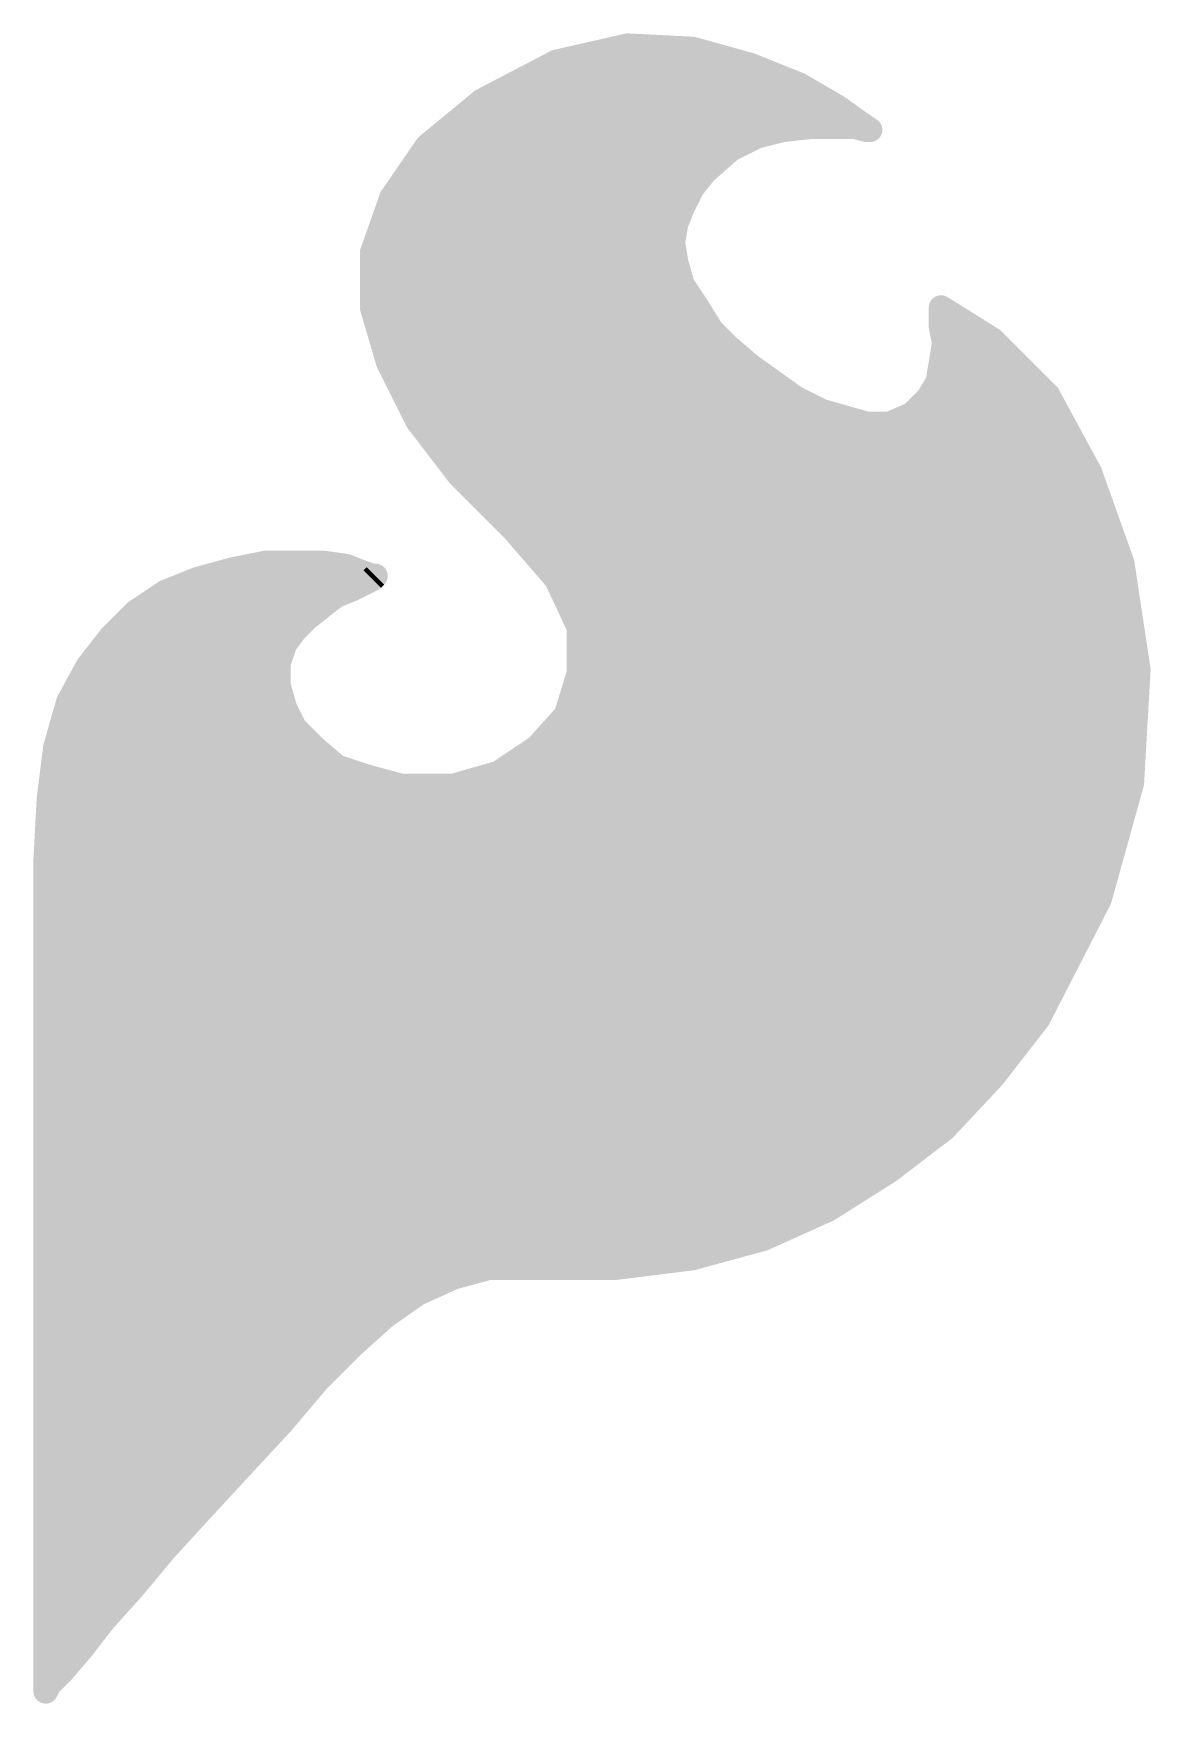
# Model space of a CAD drawing. Extents: x -52 to 61, y -28 to 22.
# Drawn here: x -12.39 to -8.93, y -2.31 to 2.86 of the extents above; entities that cross this region are included whole.
import ezdxf

# ---------------------------------------------------------------- set-up
doc = ezdxf.new("R2010")
doc.units = 0
doc.layers.add('21', color=53, linetype='CONTINUOUS')

msp = doc.modelspace()

# ---------------------------------------------------------------- linework, layer by layer
at = {"layer": '21', "const_width": 0.0762}
for points in [[(-10.55, 2.82), (-10.77, 2.77)], [(-10.5526, 2.8194), (-10.538, 2.8194)], [(-10.35, 2.81), (-10.55, 2.82)], [(-10.17, 2.76), (-10.35, 2.81)], [(-10.77, 2.77), (-11, 2.65)], [(-10.02, 2.7), (-10.17, 2.76)], [(-10.8214, 2.7432), (-10.128, 2.7432)], [(-9.9, 2.63), (-10.02, 2.7)], [(-11, 2.65), (-11.17, 2.51)], [(-10.9674, 2.667), (-9.9634, 2.667)], [(-9.83, 2.58), (-9.9, 2.63)], [(-11.0719, 2.5908), (-9.8451, 2.5908)], [(-10.15, 2.54), (-10.07, 2.56)], [(-10.07, 2.56), (-9.98, 2.57)], [(-9.98, 2.57), (-9.85, 2.57)], [(-9.85, 2.57), (-9.81, 2.56)], [(-9.8, 2.56), (-9.83, 2.58)], [(-9.81, 2.56), (-9.8, 2.56)], [(-11.17, 2.51), (-11.28, 2.35)], [(-11.1644, 2.5146), (-10.2008, 2.5146)], [(-10.31, 2.43), (-10.23, 2.5)], [(-10.23, 2.5), (-10.15, 2.54)], [(-11.2192, 2.4384), (-10.3004, 2.4384)], [(-10.35, 2.38), (-10.31, 2.43)], [(-11.28, 2.35), (-11.34, 2.18)], [(-11.2716, 2.3622), (-10.3589, 2.3622)], [(-10.38, 2.32), (-10.35, 2.38)], [(-10.4, 2.27), (-10.38, 2.32)], [(-11.3026, 2.286), (-10.3936, 2.286)], [(-10.41, 2.21), (-10.4, 2.27)], [(-11.3295, 2.2098), (-10.41, 2.2098)], [(-10.4, 2.15), (-10.41, 2.21)], [(-11.34, 2.18), (-11.34, 2.01)], [(-11.34, 2.1336), (-10.3953, 2.1336)], [(-10.38, 2.08), (-10.4, 2.15)], [(-11.34, 2.0574), (-10.3649, 2.0574)], [(-10.34, 2.02), (-10.38, 2.08)], [(-11.34, 2.01), (-11.29, 1.84)], [(-11.3315, 1.9812), (-10.3158, 1.9812)], [(-10.29, 1.94), (-10.34, 2.02)], [(-9.42, 1.91), (-9.58, 2.01)], [(-9.58, 2.01), (-9.58, 2)], [(-9.58, 2), (-9.58, 1.95)], [(-9.58, 1.9812), (-9.5339, 1.9812)], [(-10.24, 1.89), (-10.29, 1.94)], [(-9.58, 1.95), (-9.57, 1.9)], [(-11.3091, 1.905), (-10.255, 1.905)], [(-10.17, 1.83), (-10.24, 1.89)], [(-9.57, 1.9), (-9.58, 1.84)], [(-9.571, 1.905), (-9.415, 1.905)], [(-9.25, 1.74), (-9.42, 1.91)], [(-11.29, 1.84), (-11.2, 1.66)], [(-11.2844, 1.8288), (-10.1683, 1.8288)], [(-10.1, 1.78), (-10.17, 1.83)], [(-9.58, 1.84), (-9.59, 1.78)], [(-9.5819, 1.8288), (-9.3388, 1.8288)], [(-10.03, 1.73), (-10.1, 1.78)], [(-9.59, 1.78), (-9.62, 1.73)], [(-11.2463, 1.7526), (-10.0616, 1.7526)], [(-9.95, 1.69), (-10.03, 1.73)], [(-9.62, 1.73), (-9.67, 1.68)], [(-9.6064, 1.7526), (-9.2626, 1.7526)], [(-9.12, 1.5), (-9.25, 1.74)], [(-11.2082, 1.6764), (-9.9024, 1.6764)], [(-9.88, 1.67), (-9.95, 1.69)], [(-9.81, 1.65), (-9.88, 1.67)], [(-9.67, 1.68), (-9.74, 1.65)], [(-9.6784, 1.6764), (-9.2156, 1.6764)], [(-11.2, 1.66), (-11.07, 1.49)], [(-9.74, 1.65), (-9.81, 1.65)], [(-11.1543, 1.6002), (-9.1743, 1.6002)], [(-11.096, 1.524), (-9.133, 1.524)], [(-11.07, 1.49), (-10.9, 1.32)], [(-9.02, 1.22), (-9.12, 1.5)], [(-11.0278, 1.4478), (-9.1014, 1.4478)], [(-10.9516, 1.3716), (-9.0741, 1.3716)], [(-10.9, 1.32), (-10.77, 1.17)], [(-10.8787, 1.2954), (-9.0469, 1.2954)], [(-11.67, 1.22), (-11.77, 1.2)], [(-11.674, 1.2192), (-11.4844, 1.2192)], [(-11.49, 1.22), (-11.67, 1.22)], [(-11.42, 1.21), (-11.49, 1.22)], [(-11.37, 1.19), (-11.42, 1.21)], [(-10.8126, 1.2192), (-9.0199, 1.2192)], [(-8.97, 0.89), (-9.02, 1.22)], [(-11.88, 1.17), (-11.98, 1.13)], [(-11.77, 1.2), (-11.88, 1.17)], [(-11.4, 1.14), (-11.36, 1.16)], [(-11.34, 1.18), (-11.37, 1.19)], [(-11.36, 1.16), (-11.34, 1.17)], [(-11.34, 1.17), (-11.33, 1.18)], [(-11.33, 1.18), (-11.34, 1.18)], [(-10.77, 1.17), (-10.7, 1.02)], [(-11.98, 1.13), (-12.07, 1.07)], [(-11.9475, 1.143), (-11.394, 1.143)], [(-11.49, 1.09), (-11.45, 1.12)], [(-11.45, 1.12), (-11.4, 1.14)], [(-10.7574, 1.143), (-9.0083, 1.143)], [(-12.07, 1.07), (-12.15, 0.99)], [(-12.0732, 1.0668), (-11.519, 1.0668)], [(-11.58, 1.01), (-11.54, 1.05)], [(-11.54, 1.05), (-11.49, 1.09)], [(-10.7218, 1.0668), (-8.9968, 1.0668)], [(-11.61, 0.97), (-11.58, 1.01)], [(-10.7, 1.02), (-10.7, 0.88)], [(-12.15, 0.99), (-12.22, 0.9)], [(-12.1494, 0.9906), (-11.5945, 0.9906)], [(-11.63, 0.91), (-11.61, 0.97)], [(-10.7, 0.9906), (-8.9852, 0.9906)], [(-12.22, 0.9), (-12.28, 0.79)], [(-12.2088, 0.9144), (-11.6285, 0.9144)], [(-11.63, 0.84), (-11.63, 0.91)], [(-10.7, 0.9144), (-8.9737, 0.9144)], [(-10.7, 0.88), (-10.74, 0.75)], [(-8.99, 0.54), (-8.97, 0.89)], [(-12.28, 0.79), (-12.32, 0.65)], [(-12.2537, 0.8382), (-11.6295, 0.8382)], [(-11.61, 0.77), (-11.63, 0.84)], [(-10.7129, 0.8382), (-8.973, 0.8382)], [(-12.288, 0.762), (-11.606, 0.762)], [(-11.58, 0.71), (-11.61, 0.77)], [(-10.74, 0.75), (-10.83, 0.65)], [(-10.7363, 0.762), (-8.9773, 0.762)], [(-12.3098, 0.6858), (-11.5558, 0.6858)], [(-11.52, 0.65), (-11.58, 0.71)], [(-10.7978, 0.6858), (-8.9817, 0.6858)], [(-12.32, 0.65), (-12.34, 0.49)], [(-11.45, 0.59), (-11.52, 0.65)], [(-10.83, 0.65), (-10.95, 0.57)], [(-12.3251, 0.6096), (-11.4729, 0.6096)], [(-11.36, 0.56), (-11.45, 0.59)], [(-10.8906, 0.6096), (-8.986, 0.6096)], [(-12.3346, 0.5334), (-11.2625, 0.5334)], [(-11.25, 0.53), (-11.36, 0.56)], [(-10.95, 0.57), (-11.09, 0.53)], [(-11.0781, 0.5334), (-8.9918, 0.5334)], [(-9.09, 0.18), (-8.99, 0.54)], [(-12.34, 0.49), (-12.35, 0.3)], [(-11.09, 0.53), (-11.25, 0.53)], [(-12.3417, 0.4572), (-9.013, 0.4572)], [(-12.3457, 0.381), (-9.0342, 0.381)], [(-12.35, 0.3), (-12.35, -2.27)], [(-12.3497, 0.3048), (-9.0553, 0.3048)], [(-12.35, 0.2286), (-9.0765, 0.2286)], [(-9.28, -0.19), (-9.09, 0.18)], [(-12.35, 0.1524), (-9.1042, 0.1524)], [(-12.35, 0.0762), (-9.1433, 0.0762)], [(-12.35, 0), (-9.1824, 0)], [(-12.35, -0.0762), (-9.2216, -0.0762)], [(-12.35, -0.1524), (-9.2607, -0.1524)], [(-9.42, -0.37), (-9.28, -0.19)], [(-12.35, -0.2286), (-9.31, -0.2286)], [(-12.35, -0.3048), (-9.3693, -0.3048)], [(-12.35, -0.381), (-9.4303, -0.381)], [(-9.57, -0.53), (-9.42, -0.37)], [(-12.35, -0.4572), (-9.5018, -0.4572)], [(-12.35, -0.5334), (-9.5744, -0.5334)], [(-9.74, -0.66), (-9.57, -0.53)], [(-12.35, -0.6096), (-9.6741, -0.6096)], [(-12.35, -0.6858), (-9.7809, -0.6858)], [(-9.93, -0.78), (-9.74, -0.66)], [(-12.35, -0.762), (-9.9015, -0.762)], [(-10.13, -0.87), (-9.93, -0.78)], [(-12.35, -0.8382), (-10.0593, -0.8382)], [(-12.35, -0.9144), (-10.2928, -0.9144)], [(-10.35, -0.93), (-10.13, -0.87)], [(-11.09, -0.99), (-10.98, -0.96)], [(-10.98, -0.96), (-10.59, -0.96)], [(-10.59, -0.96), (-10.35, -0.93)], [(-12.35, -0.9906), (-11.0913, -0.9906)], [(-11.2, -1.04), (-11.09, -0.99)], [(-12.35, -1.0668), (-11.2383, -1.0668)], [(-11.3, -1.11), (-11.2, -1.04)], [(-11.4, -1.2), (-11.3, -1.11)], [(-12.35, -1.143), (-11.3367, -1.143)], [(-12.35, -1.2192), (-11.4192, -1.2192)], [(-11.51, -1.31), (-11.4, -1.2)], [(-12.35, -1.2954), (-11.4954, -1.2954)], [(-11.62, -1.44), (-11.51, -1.31)], [(-12.35, -1.3716), (-11.5621, -1.3716)], [(-12.35, -1.4478), (-11.6272, -1.4478)], [(-11.75, -1.58), (-11.62, -1.44)], [(-12.35, -1.524), (-11.698, -1.524)], [(-11.87, -1.71), (-11.75, -1.58)], [(-12.35, -1.6002), (-11.7686, -1.6002)], [(-12.35, -1.6764), (-11.839, -1.6764)], [(-11.98, -1.83), (-11.87, -1.71)], [(-12.35, -1.7526), (-11.9091, -1.7526)], [(-12.35, -1.8288), (-11.9789, -1.8288)], [(-12.08, -1.95), (-11.98, -1.83)], [(-12.35, -1.905), (-12.0425, -1.905)], [(-12.35, -1.9812), (-12.1081, -1.9812)], [(-12.17, -2.05), (-12.08, -1.95)], [(-12.24, -2.14), (-12.17, -2.05)], [(-12.35, -2.0574), (-12.1758, -2.0574)], [(-12.35, -2.1336), (-12.235, -2.1336)], [(-12.3, -2.21), (-12.24, -2.14)], [(-12.35, -2.2098), (-12.2998, -2.2098)], [(-12.35, -2.27), (-12.34, -2.25)], [(-12.34, -2.25), (-12.3, -2.21)]]:
    msp.add_lwpolyline(points, dxfattribs=at)
at = {"layer": '21', "const_width": 0.0381}
for points in [[(-10.5526, 2.8385, 1), (-10.5526, 2.8004)], [(-10.549, 2.839, 1), (-10.551, 2.801)], [(-10.5458, 2.8014, 1), (-10.5542, 2.8386)], [(-10.538, 2.8004, 1), (-10.538, 2.8385)], [(-10.3449, 2.8284, 1), (-10.3551, 2.7916)], [(-10.351, 2.791, 1), (-10.349, 2.829)], [(-10.7742, 2.7886, 1), (-10.7658, 2.7514)], [(-10.7612, 2.7531, 1), (-10.7788, 2.7869)], [(-10.1629, 2.7777, 1), (-10.1771, 2.7423)], [(-10.1751, 2.7416, 1), (-10.1649, 2.7784)], [(-10.8214, 2.7623, 1), (-10.8214, 2.7242)], [(-10.128, 2.7242, 1), (-10.128, 2.7623)], [(-10.0104, 2.7165, 1), (-10.0296, 2.6835)], [(-10.9879, 2.6353, 1), (-11.0121, 2.6647)], [(-10.9674, 2.6861, 1), (-10.9674, 2.648)], [(-10.0271, 2.6823, 1), (-10.0129, 2.7177)], [(-9.9634, 2.648, 1), (-9.9634, 2.6861)], [(-11.0088, 2.6669, 1), (-10.9912, 2.6331)], [(-9.8889, 2.6455, 1), (-9.9111, 2.6145)], [(-9.9096, 2.6135, 1), (-9.8904, 2.6465)], [(-11.0719, 2.6099, 1), (-11.0719, 2.5718)], [(-10.0721, 2.5789, 1), (-10.0679, 2.5411)], [(-10.0654, 2.5415, 1), (-10.0746, 2.5785)], [(-9.98, 2.5891, 1), (-9.98, 2.551)], [(-9.9779, 2.5511, 1), (-9.9821, 2.5889)], [(-9.8454, 2.5885, 1), (-9.8546, 2.5515)], [(-9.85, 2.551, 1), (-9.85, 2.5891)], [(-9.8194, 2.5959, 1), (-9.8406, 2.5641)], [(-9.8451, 2.5718, 1), (-9.8451, 2.6099)], [(-9.8411, 2.5645, 1), (-9.8189, 2.5955)], [(-9.81, 2.5791, 1), (-9.81, 2.541)], [(-9.8146, 2.5415, 1), (-9.8054, 2.5785)], [(-9.8106, 2.5441, 1), (-9.7894, 2.5759)], [(-9.8, 2.541, 1), (-9.8, 2.5791)], [(-11.1821, 2.5247, 1), (-11.1579, 2.4953)], [(-11.1543, 2.4992, 1), (-11.1857, 2.5208)], [(-11.1644, 2.5337, 1), (-11.1644, 2.4956)], [(-10.2385, 2.517, 1), (-10.2215, 2.483)], [(-10.2175, 2.4857, 1), (-10.2425, 2.5143)], [(-10.2008, 2.4956, 1), (-10.2008, 2.5337)], [(-10.1546, 2.5585, 1), (-10.1454, 2.5215)], [(-10.1415, 2.523, 1), (-10.1585, 2.557)], [(-11.2192, 2.4575, 1), (-11.2192, 2.4194)], [(-10.3225, 2.4443, 1), (-10.2975, 2.4157)], [(-10.2951, 2.4181, 1), (-10.3249, 2.4419)], [(-10.3004, 2.4194, 1), (-10.3004, 2.4575)], [(-11.2957, 2.3608, 1), (-11.2643, 2.3392)], [(-11.262, 2.3437, 1), (-11.298, 2.3563)], [(-11.2716, 2.3813, 1), (-11.2716, 2.3432)], [(-10.3649, 2.3919, 1), (-10.3351, 2.3681)], [(-10.333, 2.3715, 1), (-10.367, 2.3885)], [(-10.3589, 2.3432, 1), (-10.3589, 2.3813)], [(-10.397, 2.3285, 1), (-10.363, 2.3115)], [(-10.3623, 2.3129, 1), (-10.3977, 2.3271)], [(-11.3026, 2.3051, 1), (-11.3026, 2.267)], [(-10.4177, 2.2771, 1), (-10.3823, 2.2629)], [(-10.3812, 2.2669, 1), (-10.4188, 2.2731)], [(-10.3936, 2.267, 1), (-10.3936, 2.3051)], [(-11.3295, 2.2288, 1), (-11.3295, 2.1907)], [(-10.3912, 2.2131, 1), (-10.4288, 2.2069)], [(-10.4288, 2.2131, 1), (-10.3912, 2.2069)], [(-10.41, 2.1907, 1), (-10.41, 2.2288)], [(-11.358, 2.1863, 1), (-11.322, 2.1737)], [(-11.34, 2.1526, 1), (-11.34, 2.1145)], [(-11.3209, 2.18, 1), (-11.359, 2.18)], [(-10.3817, 2.1552, 1), (-10.4183, 2.1448)], [(-10.4188, 2.1469, 1), (-10.3812, 2.1531)], [(-10.3953, 2.1145, 1), (-10.3953, 2.1526)], [(-10.3641, 2.0906, 1), (-10.3959, 2.0694)], [(-11.34, 2.0764, 1), (-11.34, 2.0383)], [(-10.3983, 2.0748, 1), (-10.3617, 2.0852)], [(-10.3649, 2.0383, 1), (-10.3649, 2.0764)], [(-11.3217, 2.0154, 1), (-11.3583, 2.0046)], [(-11.359, 2.01, 1), (-11.3209, 2.01)], [(-11.3315, 2.0002, 1), (-11.3315, 1.9622)], [(-10.3238, 2.0301, 1), (-10.3562, 2.0099)], [(-10.3559, 2.0094, 1), (-10.3241, 2.0306)], [(-10.3158, 1.9622, 1), (-10.3158, 2.0002)], [(-9.5699, 2.0262, 1), (-9.5901, 1.9938)], [(-9.561, 2.01, 1), (-9.5991, 2.01)], [(-9.561, 2, 1), (-9.5991, 2)], [(-9.58, 2.0002, 1), (-9.58, 1.9622)], [(-9.5991, 2, 1), (-9.561, 2)], [(-9.5339, 1.9622, 1), (-9.5339, 2.0002)], [(-10.2765, 1.9535, 1), (-10.3035, 1.9265)], [(-10.3062, 1.9299, 1), (-10.2738, 1.9501)], [(-9.5613, 1.9537, 1), (-9.5987, 1.9463)], [(-9.5991, 1.95, 1), (-9.561, 1.95)], [(-11.3091, 1.9241, 1), (-11.3091, 1.886)], [(-10.2276, 1.9045, 1), (-10.2524, 1.8755)], [(-10.255, 1.886, 1), (-10.255, 1.9241)], [(-10.2535, 1.8765, 1), (-10.2265, 1.9035)], [(-9.571, 1.9241, 1), (-9.571, 1.886)], [(-9.5512, 1.8969, 1), (-9.5888, 1.9031)], [(-9.5887, 1.8963, 1), (-9.5513, 1.9037)], [(-9.4065, 1.9235, 1), (-9.4335, 1.8965)], [(-9.4301, 1.8938, 1), (-9.4099, 1.9262)], [(-9.415, 1.886, 1), (-9.415, 1.9241)], [(-11.273, 1.8485, 1), (-11.307, 1.8315)], [(-11.3083, 1.8346, 1), (-11.2717, 1.8454)], [(-11.2844, 1.8478, 1), (-11.2844, 1.8097)], [(-10.1589, 1.8455, 1), (-10.1811, 1.8145)], [(-10.1824, 1.8155, 1), (-10.1576, 1.8445)], [(-10.1683, 1.8097, 1), (-10.1683, 1.8478)], [(-9.5819, 1.8478, 1), (-9.5819, 1.8097)], [(-9.5988, 1.8431, 1), (-9.5612, 1.8369)], [(-9.5612, 1.8369, 1), (-9.5988, 1.8431)], [(-9.3388, 1.8097, 1), (-9.3388, 1.8478)], [(-10.0889, 1.7955, 1), (-10.1111, 1.7645)], [(-10.1111, 1.7645, 1), (-10.0889, 1.7955)], [(-9.5737, 1.7702, 1), (-9.6063, 1.7898)], [(-11.2463, 1.7717, 1), (-11.2463, 1.7336)], [(-10.0616, 1.7336, 1), (-10.0616, 1.7717)], [(-10.0215, 1.747, 1), (-10.0385, 1.713)], [(-10.0411, 1.7145, 1), (-10.0189, 1.7455)], [(-9.6363, 1.7398, 1), (-9.6037, 1.7202)], [(-9.6065, 1.7165, 1), (-9.6335, 1.7435)], [(-9.6064, 1.7717, 1), (-9.6064, 1.7336)], [(-9.6088, 1.7831, 1), (-9.5712, 1.7769)], [(-9.2332, 1.7491, 1), (-9.2668, 1.7309)], [(-9.2635, 1.7265, 1), (-9.2365, 1.7535)], [(-9.2626, 1.7336, 1), (-9.2626, 1.7717)], [(-11.2082, 1.6955, 1), (-11.2082, 1.6574)], [(-9.9448, 1.7083, 1), (-9.9552, 1.6717)], [(-9.9585, 1.673, 1), (-9.9415, 1.707)], [(-9.9024, 1.6574, 1), (-9.9024, 1.6955)], [(-9.8748, 1.6883, 1), (-9.8852, 1.6517)], [(-9.8852, 1.6517, 1), (-9.8748, 1.6883)], [(-9.6784, 1.6955, 1), (-9.6784, 1.6574)], [(-9.6835, 1.6935, 1), (-9.6565, 1.6665)], [(-9.6625, 1.6625, 1), (-9.6775, 1.6975)], [(-9.2156, 1.6574, 1), (-9.2156, 1.6955)], [(-11.1849, 1.6716, 1), (-11.2151, 1.6484)], [(-11.217, 1.6515, 1), (-11.183, 1.6685)], [(-9.81, 1.6691, 1), (-9.81, 1.631)], [(-9.8152, 1.6317, 1), (-9.8048, 1.6683)], [(-9.7475, 1.6675, 1), (-9.7325, 1.6325)], [(-9.74, 1.631, 1), (-9.74, 1.6691)], [(-11.1543, 1.6193, 1), (-11.1543, 1.5812)], [(-9.1743, 1.5812, 1), (-9.1743, 1.6193)], [(-11.096, 1.5431, 1), (-11.096, 1.505)], [(-9.133, 1.505, 1), (-9.133, 1.5431)], [(-11.0565, 1.5035, 1), (-11.0835, 1.4765)], [(-11.0851, 1.4784, 1), (-11.0549, 1.5016)], [(-9.1021, 1.5064, 1), (-9.1379, 1.4936)], [(-9.1368, 1.4909, 1), (-9.1032, 1.5091)], [(-11.0278, 1.4668, 1), (-11.0278, 1.4287)], [(-9.1014, 1.4287, 1), (-9.1014, 1.4668)], [(-10.9516, 1.3907, 1), (-10.9516, 1.3526)], [(-9.0741, 1.3526, 1), (-9.0741, 1.3907)], [(-10.8856, 1.3325, 1), (-10.9144, 1.3075)], [(-10.9135, 1.3065, 1), (-10.8865, 1.3335)], [(-10.8787, 1.3145, 1), (-10.8787, 1.2764)], [(-9.0469, 1.2764, 1), (-9.0469, 1.3145)], [(-11.674, 1.2383, 1), (-11.674, 1.2002)], [(-11.67, 1.239, 1), (-11.67, 1.2009)], [(-11.6663, 1.2013, 1), (-11.6737, 1.2387)], [(-11.4873, 1.2389, 1), (-11.4927, 1.2011)], [(-11.49, 1.2009, 1), (-11.49, 1.239)], [(-11.4844, 1.2002, 1), (-11.4844, 1.2383)], [(-11.4129, 1.2277, 1), (-11.4271, 1.1923)], [(-11.4227, 1.1911, 1), (-11.4173, 1.2289)], [(-10.8126, 1.2383, 1), (-10.8126, 1.2002)], [(-9.0012, 1.2229, 1), (-9.0388, 1.2171)], [(-9.0379, 1.2136, 1), (-9.0021, 1.2264)], [(-9.0199, 1.2002, 1), (-9.0199, 1.2383)], [(-11.885, 1.1884, 1), (-11.875, 1.1516)], [(-11.8729, 1.1523, 1), (-11.8871, 1.1877)], [(-11.7737, 1.2187, 1), (-11.7663, 1.1813)], [(-11.765, 1.1816, 1), (-11.775, 1.2184)], [(-11.364, 1.2081, 1), (-11.376, 1.1719)], [(-11.3685, 1.177, 1), (-11.3515, 1.143)], [(-11.3771, 1.1723, 1), (-11.3629, 1.2077)], [(-11.3515, 1.143, 1), (-11.3685, 1.177)], [(-11.34, 1.1991, 1), (-11.34, 1.161)], [(-11.3535, 1.1835, 1), (-11.3265, 1.1565)], [(-11.3315, 1.153, 1), (-11.3485, 1.187)], [(-11.346, 1.1619, 1), (-11.334, 1.1981)], [(-11.3165, 1.1665, 1), (-11.3435, 1.1935)], [(-11.33, 1.161, 1), (-11.33, 1.1991)], [(-10.7527, 1.1781, 1), (-10.7873, 1.1619)], [(-10.7844, 1.1575, 1), (-10.7556, 1.1825)], [(-11.9871, 1.1477, 1), (-11.9729, 1.1123)], [(-11.9694, 1.1141, 1), (-11.9906, 1.1459)], [(-11.9475, 1.1621, 1), (-11.9475, 1.124)], [(-11.4571, 1.1377, 1), (-11.4429, 1.1023)], [(-11.4386, 1.1048, 1), (-11.4614, 1.1352)], [(-11.4085, 1.157, 1), (-11.3915, 1.123)], [(-11.3929, 1.1223, 1), (-11.4071, 1.1577)], [(-11.394, 1.124, 1), (-11.394, 1.1621)], [(-10.7574, 1.1621, 1), (-10.7574, 1.124)], [(-9.0083, 1.124, 1), (-9.0083, 1.1621)], [(-12.0732, 1.0858, 1), (-12.0732, 1.0477)], [(-12.0806, 1.0859, 1), (-12.0594, 1.0541)], [(-12.0565, 1.0565, 1), (-12.0835, 1.0835)], [(-11.5265, 1.0365, 1), (-11.5535, 1.0635)], [(-11.519, 1.0477, 1), (-11.519, 1.0858)], [(-11.5014, 1.1052, 1), (-11.4786, 1.0748)], [(-11.4781, 1.0751, 1), (-11.5019, 1.1049)], [(-10.7218, 1.0858, 1), (-10.7218, 1.0477)], [(-8.9968, 1.0477, 1), (-8.9968, 1.0858)], [(-11.5935, 1.0235, 1), (-11.5665, 0.9965)], [(-11.5648, 0.9986, 1), (-11.5952, 1.0214)], [(-11.5519, 1.0649, 1), (-11.5281, 1.0351)], [(-10.681, 1.02, 1), (-10.7191, 1.02)], [(-10.7173, 1.0119, 1), (-10.6827, 1.0281)], [(-12.1635, 1.0035, 1), (-12.1365, 0.9765)], [(-12.1494, 1.0096, 1), (-12.1494, 0.9716)], [(-12.135, 0.9783, 1), (-12.165, 1.0017)], [(-11.6252, 0.9814, 1), (-11.5948, 0.9586)], [(-11.5919, 0.964, 1), (-11.6281, 0.976)], [(-11.5945, 0.9716, 1), (-11.5945, 1.0096)], [(-10.7, 1.0096, 1), (-10.7, 0.9716)], [(-8.9852, 0.9716, 1), (-8.9852, 1.0096)], [(-12.235, 0.9117, 1), (-12.205, 0.8883)], [(-12.2033, 0.8909, 1), (-12.2367, 0.9091)], [(-12.2088, 0.9335, 1), (-12.2088, 0.8953)], [(-11.611, 0.91, 1), (-11.6491, 0.91)], [(-11.6481, 0.916, 1), (-11.6119, 0.904)], [(-11.6285, 0.8953, 1), (-11.6285, 0.9335)], [(-10.7, 0.9335, 1), (-10.7, 0.8953)], [(-8.9737, 0.8953, 1), (-8.9737, 0.9335)], [(-10.7191, 0.88, 1), (-10.681, 0.88)], [(-10.6818, 0.8744, 1), (-10.7182, 0.8856)], [(-8.951, 0.8889, 1), (-8.989, 0.8911)], [(-8.9888, 0.8871, 1), (-8.9512, 0.8929)], [(-12.2617, 0.7848, 1), (-12.2983, 0.7952)], [(-12.2537, 0.8573, 1), (-12.2537, 0.8192)], [(-11.6491, 0.84, 1), (-11.611, 0.84)], [(-11.6117, 0.8452, 1), (-11.6483, 0.8348)], [(-11.6295, 0.8192, 1), (-11.6295, 0.8573)], [(-10.7129, 0.8573, 1), (-10.7129, 0.8192)], [(-8.973, 0.8192, 1), (-8.973, 0.8573)], [(-12.288, 0.7811, 1), (-12.288, 0.7429)], [(-12.2967, 0.7991, 1), (-12.2633, 0.7809)], [(-11.593, 0.7785, 1), (-11.627, 0.7615)], [(-11.6283, 0.7648, 1), (-11.5917, 0.7752)], [(-11.606, 0.7429, 1), (-11.606, 0.7811)], [(-10.7363, 0.7811, 1), (-10.7363, 0.7429)], [(-10.7258, 0.7373, 1), (-10.7542, 0.7627)], [(-8.9773, 0.7429, 1), (-8.9773, 0.7811)], [(-12.3098, 0.7049, 1), (-12.3098, 0.6668)], [(-11.5665, 0.7235, 1), (-11.5935, 0.6965)], [(-11.597, 0.7015, 1), (-11.563, 0.7185)], [(-11.5558, 0.6668, 1), (-11.5558, 0.7049)], [(-10.7978, 0.7049, 1), (-10.7978, 0.6668)], [(-10.7582, 0.7556, 1), (-10.7218, 0.7444)], [(-8.9817, 0.6668, 1), (-8.9817, 0.7049)], [(-12.3383, 0.6552, 1), (-12.3017, 0.6448)], [(-12.3011, 0.6476, 1), (-12.3389, 0.6524)], [(-11.5076, 0.6645, 1), (-11.5324, 0.6355)], [(-11.5335, 0.6365, 1), (-11.5065, 0.6635)], [(-10.8442, 0.6627, 1), (-10.8158, 0.6373)], [(-10.8194, 0.6341, 1), (-10.8406, 0.6659)], [(-12.3251, 0.6287, 1), (-12.3251, 0.5906)], [(-11.4729, 0.5906, 1), (-11.4729, 0.6287)], [(-11.444, 0.6081, 1), (-11.456, 0.5719)], [(-11.4624, 0.5755, 1), (-11.4376, 0.6045)], [(-10.8906, 0.6287, 1), (-10.8906, 0.5906)], [(-8.986, 0.5906, 1), (-8.986, 0.6287)], [(-12.3346, 0.5524, 1), (-12.3346, 0.5143)], [(-11.355, 0.5784, 1), (-11.365, 0.5416)], [(-11.366, 0.5419, 1), (-11.354, 0.5781)], [(-11.2625, 0.5143, 1), (-11.2625, 0.5524)], [(-11.0781, 0.5524, 1), (-11.0781, 0.5143)], [(-10.9606, 0.5859, 1), (-10.9394, 0.5541)], [(-10.9448, 0.5517, 1), (-10.9552, 0.5883)], [(-8.9716, 0.5349, 1), (-9.0084, 0.5451)], [(-8.9918, 0.5143, 1), (-8.9918, 0.5524)], [(-12.321, 0.489, 1), (-12.359, 0.491)], [(-11.25, 0.5491, 1), (-11.25, 0.511)], [(-11.255, 0.5116, 1), (-11.245, 0.5484)], [(-11.0952, 0.5483, 1), (-11.0848, 0.5117)], [(-11.09, 0.511, 1), (-11.09, 0.5491)], [(-9.009, 0.5411, 1), (-8.971, 0.5389)], [(-12.3417, 0.4763, 1), (-12.3417, 0.4381)], [(-12.3589, 0.4924, 1), (-12.3211, 0.4876)], [(-9.013, 0.4381, 1), (-9.013, 0.4763)], [(-12.3457, 0.4001, 1), (-12.3457, 0.3619)], [(-9.0342, 0.3619, 1), (-9.0342, 0.4001)], [(-12.331, 0.3, 1), (-12.3691, 0.3)], [(-12.369, 0.301, 1), (-12.331, 0.299)], [(-12.3497, 0.3239, 1), (-12.3497, 0.2858)], [(-9.0553, 0.2858, 1), (-9.0553, 0.3239)], [(-12.35, 0.2477, 1), (-12.35, 0.2095)], [(-9.0765, 0.2095, 1), (-9.0765, 0.2477)], [(-9.0731, 0.1713, 1), (-9.1069, 0.1887)], [(-12.35, 0.1715, 1), (-12.35, 0.1333)], [(-9.1084, 0.1851, 1), (-9.0716, 0.1749)], [(-9.1042, 0.1333, 1), (-9.1042, 0.1715)], [(-12.35, 0.0953, 1), (-12.35, 0.0572)], [(-9.1433, 0.0572, 1), (-9.1433, 0.0953)], [(-12.35, 0.0191, 1), (-12.35, -0.0191)], [(-9.1824, -0.0191, 1), (-9.1824, 0.0191)], [(-12.35, -0.0572, 1), (-12.35, -0.0953)], [(-9.2216, -0.0953, 1), (-9.2216, -0.0572)], [(-12.35, -0.1333, 1), (-12.35, -0.1715)], [(-9.265, -0.2017, 1), (-9.295, -0.1783)], [(-9.2607, -0.1715, 1), (-9.2607, -0.1333)], [(-12.35, -0.2095, 1), (-12.35, -0.2477)], [(-9.31, -0.2477, 1), (-9.31, -0.2095)], [(-9.2969, -0.1813, 1), (-9.2631, -0.1987)], [(-12.35, -0.2858, 1), (-12.35, -0.3239)], [(-9.3693, -0.3239, 1), (-9.3693, -0.2858)], [(-12.35, -0.3619, 1), (-12.35, -0.4001)], [(-9.435, -0.3583, 1), (-9.405, -0.3817)], [(-9.4061, -0.383, 1), (-9.4339, -0.357)], [(-9.4303, -0.4001, 1), (-9.4303, -0.3619)], [(-12.35, -0.4381, 1), (-12.35, -0.4763)], [(-9.5018, -0.4763, 1), (-9.5018, -0.4381)], [(-12.35, -0.5143, 1), (-12.35, -0.5524)], [(-9.5839, -0.517, 1), (-9.5561, -0.543)], [(-9.5584, -0.5451, 1), (-9.5816, -0.5149)], [(-9.5744, -0.5524, 1), (-9.5744, -0.5143)], [(-12.35, -0.5906, 1), (-12.35, -0.6287)], [(-9.6741, -0.6287, 1), (-9.6741, -0.5906)], [(-12.35, -0.6668, 1), (-12.35, -0.7049)], [(-9.7809, -0.7049, 1), (-9.7809, -0.6668)], [(-9.7516, -0.6449, 1), (-9.7284, -0.6751)], [(-9.7298, -0.6761, 1), (-9.7502, -0.6439)], [(-12.35, -0.7429, 1), (-12.35, -0.7811)], [(-9.9402, -0.7639, 1), (-9.9198, -0.7961)], [(-9.9222, -0.7974, 1), (-9.9378, -0.7626)], [(-9.9015, -0.7811, 1), (-9.9015, -0.7429)], [(-12.35, -0.8192, 1), (-12.35, -0.8573)], [(-10.0593, -0.8573, 1), (-10.0593, -0.8192)], [(-12.35, -0.8953, 1), (-12.35, -0.9335)], [(-10.2928, -0.9335, 1), (-10.2928, -0.8953)], [(-10.1378, -0.8526, 1), (-10.1222, -0.8874)], [(-10.125, -0.8884, 1), (-10.135, -0.8516)], [(-10.98, -0.941, 1), (-10.98, -0.9791)], [(-10.975, -0.9784, 1), (-10.985, -0.9416)], [(-10.5924, -0.9411, 1), (-10.5876, -0.9789)], [(-10.59, -0.9791, 1), (-10.59, -0.941)], [(-10.355, -0.9116, 1), (-10.345, -0.9484)], [(-10.3476, -0.9489, 1), (-10.3524, -0.9111)], [(-12.35, -0.9716, 1), (-12.35, -1.0096)], [(-11.095, -0.9716, 1), (-11.085, -1.0084)], [(-11.0821, -1.0073, 1), (-11.0979, -0.9727)], [(-11.0913, -1.0096, 1), (-11.0913, -0.9716)], [(-12.35, -1.0477, 1), (-12.35, -1.0858)], [(-11.2383, -1.0858, 1), (-11.2383, -1.0477)], [(-11.2079, -1.0227, 1), (-11.1921, -1.0573)], [(-11.1891, -1.0556, 1), (-11.2109, -1.0244)], [(-11.3109, -1.0944, 1), (-11.2891, -1.1256)], [(-11.2873, -1.1242, 1), (-11.3127, -1.0958)], [(-12.35, -1.124, 1), (-12.35, -1.1621)], [(-11.3367, -1.1621, 1), (-11.3367, -1.124)], [(-12.35, -1.2002, 1), (-12.35, -1.2383)], [(-11.4192, -1.2383, 1), (-11.4192, -1.2002)], [(-11.4127, -1.1858, 1), (-11.3873, -1.2142)], [(-11.3865, -1.2135, 1), (-11.4135, -1.1865)], [(-12.35, -1.2764, 1), (-12.35, -1.3145)], [(-11.5235, -1.2965, 1), (-11.4965, -1.3235)], [(-11.4955, -1.3223, 1), (-11.5245, -1.2977)], [(-11.4954, -1.3145, 1), (-11.4954, -1.2764)], [(-12.35, -1.3526, 1), (-12.35, -1.3907)], [(-11.5621, -1.3907, 1), (-11.5621, -1.3526)], [(-12.35, -1.4287, 1), (-12.35, -1.4668)], [(-11.6345, -1.4277, 1), (-11.6055, -1.4523)], [(-11.606, -1.453, 1), (-11.634, -1.427)], [(-11.6272, -1.4668, 1), (-11.6272, -1.4287)], [(-12.35, -1.505, 1), (-12.35, -1.5431)], [(-11.698, -1.5431, 1), (-11.698, -1.505)], [(-11.764, -1.567, 1), (-11.736, -1.593)], [(-11.736, -1.5929, 1), (-11.764, -1.5671)], [(-12.35, -1.5812, 1), (-12.35, -1.6193)], [(-11.7686, -1.6193, 1), (-11.7686, -1.5812)], [(-12.35, -1.6574, 1), (-12.35, -1.6955)], [(-11.839, -1.6955, 1), (-11.839, -1.6574)], [(-11.884, -1.6971, 1), (-11.856, -1.7229)], [(-11.856, -1.7229, 1), (-11.884, -1.6971)], [(-12.35, -1.7336, 1), (-12.35, -1.7717)], [(-11.9091, -1.7717, 1), (-11.9091, -1.7336)], [(-12.35, -1.8097, 1), (-12.35, -1.8478)], [(-11.994, -1.8171, 1), (-11.966, -1.8429)], [(-11.9654, -1.8422, 1), (-11.9946, -1.8178)], [(-11.9789, -1.8478, 1), (-11.9789, -1.8097)], [(-12.35, -1.886, 1), (-12.35, -1.9241)], [(-12.0425, -1.9241, 1), (-12.0425, -1.886)], [(-12.35, -1.9622, 1), (-12.35, -2.0002)], [(-12.1081, -2.0002, 1), (-12.1081, -1.9622)], [(-12.0946, -1.9378, 1), (-12.0654, -1.9622)], [(-12.0658, -1.9627, 1), (-12.0942, -1.9373)], [(-12.155, -2.0617, 1), (-12.185, -2.0383)], [(-12.35, -2.0383, 1), (-12.35, -2.0764)], [(-12.1842, -2.0373, 1), (-12.1558, -2.0627)], [(-12.1758, -2.0764, 1), (-12.1758, -2.0383)], [(-12.35, -2.1145, 1), (-12.35, -2.1526)], [(-12.255, -2.1283, 1), (-12.225, -2.1517)], [(-12.2255, -2.1524, 1), (-12.2545, -2.1276)], [(-12.235, -2.1526, 1), (-12.235, -2.1145)], [(-12.35, -2.1907, 1), (-12.35, -2.2288)], [(-12.3535, -2.2365, 1), (-12.3265, -2.2635)], [(-12.323, -2.2585, 1), (-12.357, -2.2415)], [(-12.3145, -2.1976, 1), (-12.2855, -2.2224)], [(-12.2865, -2.2235, 1), (-12.3135, -2.1965)], [(-12.2998, -2.2288, 1), (-12.2998, -2.1907)], [(-12.367, -2.2615, 1), (-12.333, -2.2785)], [(-12.3691, -2.27, 1), (-12.331, -2.27)]]:
    msp.add_lwpolyline(points, format="xyb", dxfattribs=at)

doc.saveas('drawing.dxf')
